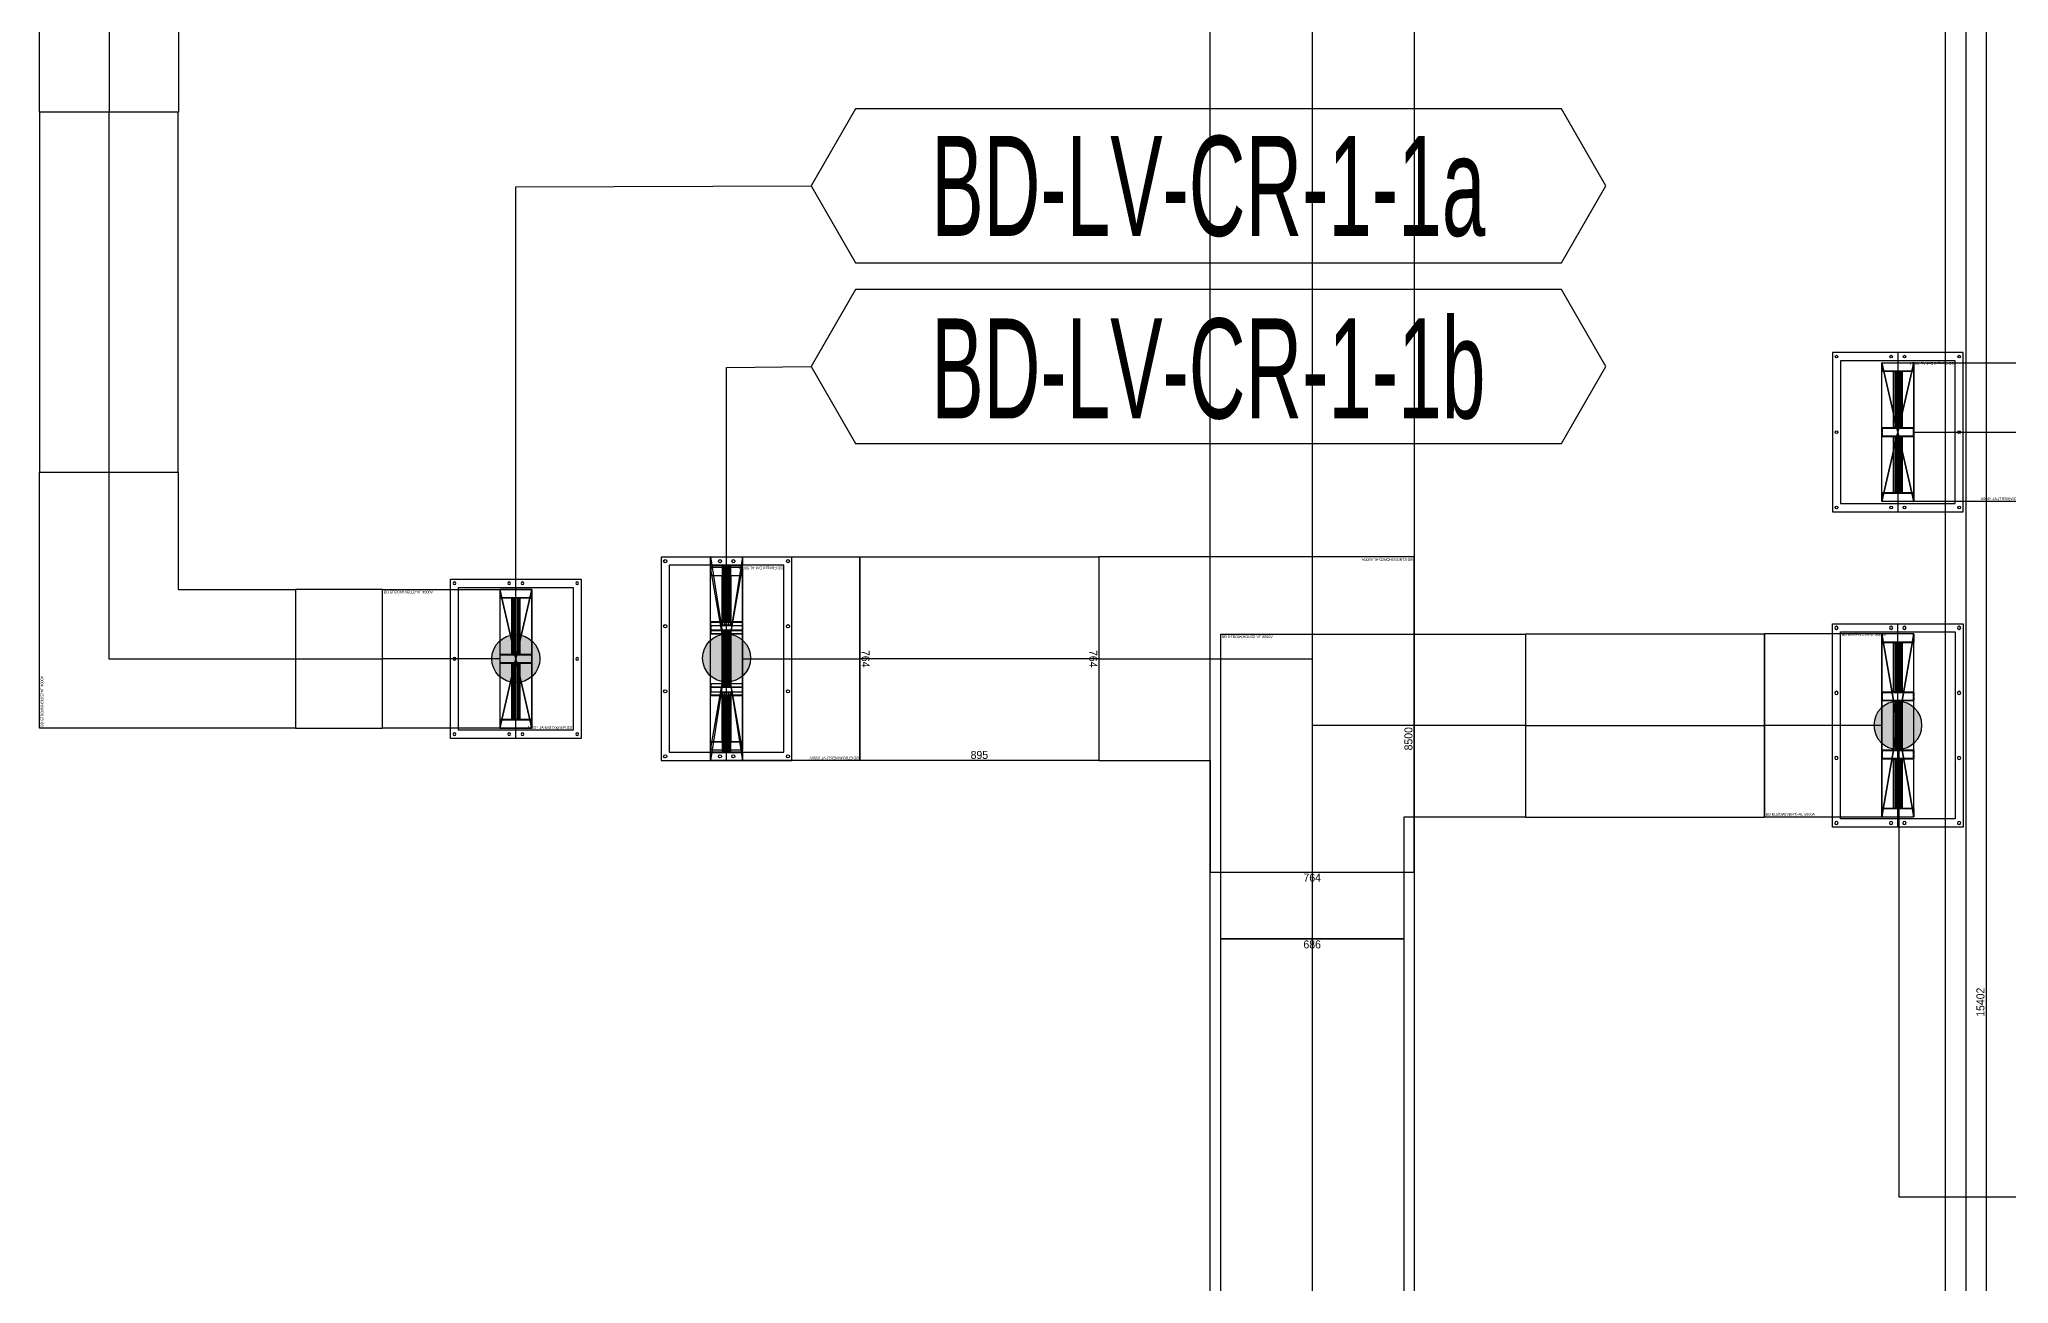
# Model space of a CAD drawing. Header units: millimetres. Extents: x 28486 to 374549, y -351975 to 868946.
# Drawn here: x 290029 to 297411, y -297293 to -292627 of the extents above; entities that cross this region are included whole.
import ezdxf
from ezdxf.enums import TextEntityAlignment as Align

# ---------------------------------------------------------------- set-up
doc = ezdxf.new("R2010")
doc.units = ezdxf.units.MM
doc.header["$LTSCALE"] = 150
doc.layers.get('Defpoints').update_dxf_attribs({"color": 150})
for name, color, linetype in [('-----27 Bus Duct_HV_IT BACK UP A', 7, 'Continuous'), ('-----27 Bus Duct_HV_IT BACK UP B', 3, 'Continuous'), ('-----27 Bus Duct_LV_380-220V', 200, 'Continuous'), ('-----27 Bus Duct_LV_380-220V_IT BACK UP', 2, 'Continuous'), ('-----27 Bus Duct_LV_380-220V_LOAD BANK', 7, 'Continuous'), ('-----27 Bus Duct_LV_380-220V_UT', 41, 'Continuous'), ('-----29 주기', 1, 'Continuous'), ('-----30 Text', 2, 'Continuous'), ('-----99 Cable Schedule', 2, 'Continuous')]:
    doc.layers.add(name, color=color, linetype=linetype)
doc.styles.add('ELEC', font='')
doc.styles.get("Standard").update_dxf_attribs({"font": ''})
doc.styles.get('ELEC').set_extended_font_data('Dotum')
doc.styles.get('Standard').set_extended_font_data('Dotum')
doc.dimstyles.new('전기통신참고용-치수', dxfattribs={"dimscale": 15, "dimtxt": 2, "dimasz": 0, "dimexe": 0, "dimexo": 0, "dimgap": 0.4, "dimtad": 4, "dimdec": 0, "dimzin": 0, "dimdsep": 46, "dimtxsty": 'Standard', "dimblk": 'NONE', "dimcen": 0, "dimse1": 1, "dimse2": 1, "dimsd1": 1, "dimsd2": 1, "dimclrd": 8, "dimclre": 8, "dimclrt": 8, "dimadec": 0, "dimazin": 0, "dimtfac": 1, "dimtdec": 0, "dimtix": 1, "dimtmove": 2, "dimatfit": 0, "dimldrblk": 'NONE', "dimfxl": 2, "dimtolj": 1, "dimtzin": 0, "dimarcsym": 0})

# ---------------------------------------------------------------- blocks, each defined once
blk = doc.blocks.new('*U79')
at = {"color": 0}
blk.add_line((0, 381.5), (0, -381.5), dxfattribs=at)
at = {"color": 1}
for p, q in [((60, 343), (-60, -343)), ((-60, 343), (60, -343))]:
    blk.add_line(p, q, dxfattribs=at)
at = {"color": 0}
for points in [[(-245, -381.5), (245, -381.5), (245, 381.5), (-245, 381.5)], [(-215, -350.5), (215, -350.5), (215, 350.5), (-215, 350.5)]]:
    blk.add_lwpolyline(points, close=True, dxfattribs=at)
at = {"color": 1}
blk.add_lwpolyline([(60, -343), (-60, -343), (-60, 343), (60, 343)], close=True, dxfattribs=at)
for points in [[(-60, 123, -0.4142136), (-58, 125), (-17.2, 125, 0.4142136), (-16.2, 126), (-16.2, 310, 0.4142136), (-17.2, 311), (-58, 311, -0.4142136), (-60, 313), (-60, 343, -0.4142136), (-59, 342), (-59, 313, 0.4142136), (-58, 312), (58, 312, 0.4142136), (59, 313), (59, 342, -0.4142136), (60, 343), (60, 313, -0.4142136), (58, 311), (17.2, 311, 0.4142136), (16.2, 310), (16.2, 126, 0.4142136), (17.2, 125), (58, 125, -0.4142136), (60, 123), (60, 111, -0.4142136), (59, 112), (59, 123, 0.4142136), (58, 124), (-58, 124, 0.4142136), (-59, 123), (-59, 112, -0.4142136), (-60, 111), (-60, 111), (-60, 111), (-60, 111)], [(-15.2, 126), (-15.2, 310, -0.4142136), (-14.2, 311), (14.2, 311, -0.4142136), (15.2, 310), (15.2, 126, -0.4142136), (14.2, 125), (-14.2, 125, -0.4142136)], [(-14.2, 127), (-14.2, 309, -0.4142136), (-13.2, 310), (-8.85, 310, -0.4142136), (-7.85, 309), (-7.85, 127, -0.4142136), (-8.85, 126), (-13.2, 126, -0.4142136)], [(-6.85, 127), (-6.85, 309, -0.4142136), (-5.85, 310), (-1.5, 310, -0.4142136), (-0.5, 309), (-0.5, 127, -0.4142136), (-1.5, 126), (-5.85, 126, -0.4142136)], [(0.5, 127), (0.5, 309, -0.4142136), (1.5, 310), (5.85, 310, -0.4142136), (6.85, 309), (6.85, 127, -0.4142136), (5.85, 126), (1.5, 126, -0.4142136)], [(7.85, 127), (7.85, 309, -0.4142136), (8.85, 310), (13.2, 310, -0.4142136), (14.2, 309), (14.2, 127, -0.4142136), (13.2, 126), (8.85, 126, -0.4142136)], [(-60, -95, -0.4142136), (-58, -93), (-17.2, -93, 0.4142136), (-16.2, -92), (-16.2, 92, 0.4142136), (-17.2, 93), (-58, 93, -0.4142136), (-60, 95), (-60, 109, -0.4142136), (-59, 108), (-59, 95, 0.4142136), (-58, 94), (58, 94, 0.4142136), (59, 95), (59, 108, -0.4142136), (60, 109), (60, 95, -0.4142136), (58, 93), (17.2, 93, 0.4142136), (16.2, 92), (16.2, -92, 0.4142136), (17.2, -93), (58, -93, -0.4142136), (60, -95), (60, -108, -0.4142136), (59, -107), (59, -95, 0.4142136), (58, -94), (-58, -94, 0.4142136), (-59, -95), (-59, -107, -0.4142136), (-60, -108), (-60, -108), (-60, -108), (-60, -108)], [(-15.2, -92), (-15.2, 92, -0.4142136), (-14.2, 93), (14.2, 93, -0.4142136), (15.2, 92), (15.2, -92, -0.4142136), (14.2, -93), (-14.2, -93, -0.4142136)], [(-14.2, -91), (-14.2, 91, -0.4142136), (-13.2, 92), (-8.85, 92, -0.4142136), (-7.85, 91), (-7.85, -91, -0.4142136), (-8.85, -92), (-13.2, -92, -0.4142136)], [(-6.85, -91), (-6.85, 91, -0.4142136), (-5.85, 92), (-1.5, 92, -0.4142136), (-0.5, 91), (-0.5, -91, -0.4142136), (-1.5, -92), (-5.85, -92, -0.4142136)], [(0.5, -91), (0.5, 91, -0.4142136), (1.5, 92), (5.85, 92, -0.4142136), (6.85, 91), (6.85, -91, -0.4142136), (5.85, -92), (1.5, -92, -0.4142136)], [(7.85, -91), (7.85, 91, -0.4142136), (8.85, 92), (13.2, 92, -0.4142136), (14.2, 91), (14.2, -91, -0.4142136), (13.2, -92), (8.85, -92, -0.4142136)], [(-60, -313, -0.4142136), (-58, -311), (-17.2, -311, 0.4142136), (-16.2, -310), (-16.2, -126, 0.4142136), (-17.2, -125), (-58, -125, -0.4142136), (-60, -123), (-60, -110, -0.4142136), (-59, -111), (-59, -123, 0.4142136), (-58, -124), (58, -124, 0.4142136), (59, -123), (59, -111, -0.4142136), (60, -110), (60, -123, -0.4142136), (58, -125), (17.2, -125, 0.4142136), (16.2, -126), (16.2, -310, 0.4142136), (17.2, -311), (58, -311, -0.4142136), (60, -313), (60, -343, -0.4142136), (59, -342), (59, -313, 0.4142136), (58, -312), (-58, -312, 0.4142136), (-59, -313), (-59, -342, -0.4142136), (-60, -343), (-60, -343), (-60, -343), (-60, -343)], [(-15.2, -310), (-15.2, -126, -0.4142136), (-14.2, -125), (14.2, -125, -0.4142136), (15.2, -126), (15.2, -310, -0.4142136), (14.2, -311), (-14.2, -311, -0.4142136)], [(-14.2, -309), (-14.2, -127, -0.4142136), (-13.2, -126), (-8.85, -126, -0.4142136), (-7.85, -127), (-7.85, -309, -0.4142136), (-8.85, -310), (-13.2, -310, -0.4142136)], [(-6.85, -309), (-6.85, -127, -0.4142136), (-5.85, -126), (-1.5, -126, -0.4142136), (-0.5, -127), (-0.5, -309, -0.4142136), (-1.5, -310), (-5.85, -310, -0.4142136)], [(0.5, -309), (0.5, -127, -0.4142136), (1.5, -126), (5.85, -126, -0.4142136), (6.85, -127), (6.85, -309, -0.4142136), (5.85, -310), (1.5, -310, -0.4142136)], [(7.85, -309), (7.85, -127, -0.4142136), (8.85, -126), (13.2, -126, -0.4142136), (14.2, -127), (14.2, -309, -0.4142136), (13.2, -310), (8.85, -310, -0.4142136)]]:
    blk.add_lwpolyline(points, format="xyb", close=True, dxfattribs=at)
at = {"color": 0}
for centre in [(-230, 366), (-25, 366), (25, 366), (230, 366), (-230, 122), (230, 122), (-230, -122), (230, -122), (-230, -366), (-25, -366), (25, -366), (230, -366)]:
    blk.add_circle(centre, 6, dxfattribs=at)
at = {"color": 0, "style": 'ELEC'}
blk.add_text('BD Flanged End-AL 5000A', height=10, dxfattribs=at).set_placement((-210, -340.5), align=Align.MIDDLE_LEFT)
blk = doc.blocks.new('*D664')
at = {"layer": 'Defpoints', "color": 0, "transparency": 16777216}
for p in [(0, 8990), (686, 8990), (686, 8990)]:
    blk.add_point(p, dxfattribs=at)
at = {"color": 0, "transparency": 16777216, "insert": (343, 8969), "char_height": 30, "attachment_point": 5}
blk.add_mtext('\\A1;{\\C0;686}', dxfattribs=at)
blk = doc.blocks.new('_None')
blk = doc.blocks.new('*D665')
at = {"layer": 'Defpoints', "color": 0, "transparency": 16777216}
for p in [(686, 8990), (686, 8990), (686, -577.5)]:
    blk.add_point(p, dxfattribs=at)
at = {"color": 0, "transparency": 16777216, "insert": (665, 4206.2), "char_height": 30, "attachment_point": 5, "rotation": 90}
blk.add_mtext('\\A1;{\\C0;9567}', dxfattribs=at)
blk = doc.blocks.new('*U74')
at = {"color": 0}
blk.add_lwpolyline([(-343, -343), (800, -343), (800, 343), (343, 343), (343, 800), (-343, 800)], close=True, dxfattribs=at)
at = {"color": 1}
blk.add_lwpolyline([(800, 0), (0, 0), (0, 800)], dxfattribs=at)
at = {"color": 0, "style": 'ELEC'}
blk.add_text('BD ELBOW(HORIZ)-AL 5000A', height=10, dxfattribs=at).set_placement((-338, -333), align=Align.MIDDLE_LEFT)
blk = doc.blocks.new('*U7')
at = {"color": 1}
for p, q in [((340, 382), (220, -382)), ((220, 382), (340, -382))]:
    blk.add_line(p, q, dxfattribs=at)
at = {"color": 0}
blk.add_lwpolyline([(-220, -382), (220, -382), (220, 382), (-220, 382)], close=True, dxfattribs=at)
blk.add_lwpolyline([(220, -382), (340, -382), (340, 382), (220, 382)], dxfattribs=at)
at = {"color": 1}
for points in [[(220, 136, -0.4142136), (222, 138), (262.8, 138, 0.4142136), (263.8, 139), (263.8, 349, 0.4142136), (262.8, 350), (222, 350, -0.4142136), (220, 352), (220, 382, -0.4142136), (221, 381), (221, 352, 0.4142136), (222, 351), (338, 351, 0.4142136), (339, 352), (339, 381, -0.4142136), (340, 382), (340, 352, -0.4142136), (338, 350), (297.2, 350, 0.4142136), (296.2, 349), (296.2, 139, 0.4142136), (297.2, 138), (338, 138, -0.4142136), (340, 136), (340, 124, -0.4142136), (339, 125), (339, 136, 0.4142136), (338, 137), (222, 137, 0.4142136), (221, 136), (221, 125, -0.4142136), (220, 124), (220, 124), (220, 124), (220, 124)], [(264.8, 139), (264.8, 349, -0.4142136), (265.8, 350), (294.2, 350, -0.4142136), (295.2, 349), (295.2, 139, -0.4142136), (294.2, 138), (265.8, 138, -0.4142136)], [(265.8, 140), (265.8, 348, -0.4142136), (266.8, 349), (271.15, 349, -0.4142136), (272.15, 348), (272.15, 140, -0.4142136), (271.15, 139), (266.8, 139, -0.4142136)], [(273.15, 140), (273.15, 348, -0.4142136), (274.15, 349), (278.5, 349, -0.4142136), (279.5, 348), (279.5, 140, -0.4142136), (278.5, 139), (274.15, 139, -0.4142136)], [(280.5, 140), (280.5, 348, -0.4142136), (281.5, 349), (285.85, 349, -0.4142136), (286.85, 348), (286.85, 140, -0.4142136), (285.85, 139), (281.5, 139, -0.4142136)], [(287.85, 140), (287.85, 348, -0.4142136), (288.85, 349), (293.2, 349, -0.4142136), (294.2, 348), (294.2, 140, -0.4142136), (293.2, 139), (288.85, 139, -0.4142136)], [(220, -108, -0.4142136), (222, -106), (262.8, -106, 0.4142136), (263.8, -105), (263.8, 105, 0.4142136), (262.8, 106), (222, 106, -0.4142136), (220, 108), (220, 122, -0.4142136), (221, 121), (221, 108, 0.4142136), (222, 107), (338, 107, 0.4142136), (339, 108), (339, 121, -0.4142136), (340, 122), (340, 108, -0.4142136), (338, 106), (297.2, 106, 0.4142136), (296.2, 105), (296.2, -105, 0.4142136), (297.2, -106), (338, -106, -0.4142136), (340, -108), (340, -121, -0.4142136), (339, -120), (339, -108, 0.4142136), (338, -107), (222, -107, 0.4142136), (221, -108), (221, -120, -0.4142136), (220, -121), (220, -121), (220, -121), (220, -121)], [(264.8, -105), (264.8, 105, -0.4142136), (265.8, 106), (294.2, 106, -0.4142136), (295.2, 105), (295.2, -105, -0.4142136), (294.2, -106), (265.8, -106, -0.4142136)], [(265.8, -104), (265.8, 104, -0.4142136), (266.8, 105), (271.15, 105, -0.4142136), (272.15, 104), (272.15, -104, -0.4142136), (271.15, -105), (266.8, -105, -0.4142136)], [(273.15, -104), (273.15, 104, -0.4142136), (274.15, 105), (278.5, 105, -0.4142136), (279.5, 104), (279.5, -104, -0.4142136), (278.5, -105), (274.15, -105, -0.4142136)], [(280.5, -104), (280.5, 104, -0.4142136), (281.5, 105), (285.85, 105, -0.4142136), (286.85, 104), (286.85, -104, -0.4142136), (285.85, -105), (281.5, -105, -0.4142136)], [(287.85, -104), (287.85, 104, -0.4142136), (288.85, 105), (293.2, 105, -0.4142136), (294.2, 104), (294.2, -104, -0.4142136), (293.2, -105), (288.85, -105, -0.4142136)], [(220, -352, -0.4142136), (222, -350), (262.8, -350, 0.4142136), (263.8, -349), (263.8, -139, 0.4142136), (262.8, -138), (222, -138, -0.4142136), (220, -136), (220, -123, -0.4142136), (221, -124), (221, -136, 0.4142136), (222, -137), (338, -137, 0.4142136), (339, -136), (339, -124, -0.4142136), (340, -123), (340, -136, -0.4142136), (338, -138), (297.2, -138, 0.4142136), (296.2, -139), (296.2, -349, 0.4142136), (297.2, -350), (338, -350, -0.4142136), (340, -352), (340, -382, -0.4142136), (339, -381), (339, -352, 0.4142136), (338, -351), (222, -351, 0.4142136), (221, -352), (221, -381, -0.4142136), (220, -382), (220, -382), (220, -382), (220, -382)], [(264.8, -349), (264.8, -139, -0.4142136), (265.8, -138), (294.2, -138, -0.4142136), (295.2, -139), (295.2, -349, -0.4142136), (294.2, -350), (265.8, -350, -0.4142136)], [(265.8, -348), (265.8, -140, -0.4142136), (266.8, -139), (271.15, -139, -0.4142136), (272.15, -140), (272.15, -348, -0.4142136), (271.15, -349), (266.8, -349, -0.4142136)], [(273.15, -348), (273.15, -140, -0.4142136), (274.15, -139), (278.5, -139, -0.4142136), (279.5, -140), (279.5, -348, -0.4142136), (278.5, -349), (274.15, -349, -0.4142136)], [(280.5, -348), (280.5, -140, -0.4142136), (281.5, -139), (285.85, -139, -0.4142136), (286.85, -140), (286.85, -348, -0.4142136), (285.85, -349), (281.5, -349, -0.4142136)], [(287.85, -348), (287.85, -140, -0.4142136), (288.85, -139), (293.2, -139, -0.4142136), (294.2, -140), (294.2, -348, -0.4142136), (293.2, -349), (288.85, -349, -0.4142136)]]:
    blk.add_lwpolyline(points, format="xyb", close=True, dxfattribs=at)
blk.add_lwpolyline([(220, 0), (-220, 0)], dxfattribs=at)
at = {"color": 0, "style": 'ELEC'}
blk.add_text('BD ELBOW(VERT)-AL 6300A', height=10, dxfattribs=at).set_placement((-215, -372), align=Align.MIDDLE_LEFT)
blk = doc.blocks.new('*U15')
at = {"color": 0}
blk.add_lwpolyline([(-382, -382), (800, -382), (800, 382), (382, 382), (382, 800), (-382, 800)], close=True, dxfattribs=at)
at = {"color": 1}
blk.add_lwpolyline([(800, 0), (0, 0), (0, 800)], dxfattribs=at)
at = {"color": 0, "style": 'ELEC'}
blk.add_text('BD ELBOW(HORIZ)-AL 6300A', height=10, dxfattribs=at).set_placement((-377, -372), align=Align.MIDDLE_LEFT)
blk = doc.blocks.new('*D740')
at = {"layer": 'Defpoints', "color": 0, "transparency": 16777216}
for p in [(0, 5474.2), (764, 5474.2), (764, 5474.2)]:
    blk.add_point(p, dxfattribs=at)
at = {"color": 0, "transparency": 16777216, "insert": (382, 5453.2), "char_height": 30, "attachment_point": 5}
blk.add_mtext('\\A1;{\\C0;764}', dxfattribs=at)
blk = doc.blocks.new('*D741')
at = {"layer": 'Defpoints', "color": 0, "transparency": 16777216}
for p in [(764, 5474.2), (764, 5474.2), (764, 4579.2)]:
    blk.add_point(p, dxfattribs=at)
at = {"color": 0, "transparency": 16777216, "insert": (743, 5026.7), "char_height": 30, "attachment_point": 5, "rotation": 90}
blk.add_mtext('\\A1;{\\C0;895}', dxfattribs=at)
blk = doc.blocks.new('*D742')
at = {"layer": 'Defpoints', "color": 0, "transparency": 16777216}
for p in [(0, 4579.2), (764, 4579.2), (764, 4579.2)]:
    blk.add_point(p, dxfattribs=at)
at = {"color": 0, "transparency": 16777216, "insert": (382, 4600.2), "char_height": 30, "attachment_point": 5}
blk.add_mtext('\\A1;{\\C0;764}', dxfattribs=at)
blk = doc.blocks.new('*D609')
at = {"layer": 'Defpoints', "color": 0, "transparency": 16777216}
for p in [(152, 3328.1), (152, 3328.1), (152, -12073.9)]:
    blk.add_point(p, dxfattribs=at)
at = {"color": 0, "transparency": 16777216, "insert": (131, -4372.9), "char_height": 30, "attachment_point": 5, "rotation": 90}
blk.add_mtext('\\A1;{\\C0;15402}', dxfattribs=at)
blk = doc.blocks.new('A$C9a0ab699')
h = blk.add_hatch(color=0)
edge = h.paths.add_edge_path()
edge.add_arc((0, 0), 64, 720, 1080, ccw=False)
at = {"color": 0}
blk.add_circle((0, 0), 64, dxfattribs=at)
blk = doc.blocks.new('*D196')
at = {"layer": 'Defpoints', "color": 0, "transparency": 16777216}
for p in [(152, 17574.2), (152, 17574.2), (152, 2172.2)]:
    blk.add_point(p, dxfattribs=at)
at = {"color": 0, "transparency": 16777216, "insert": (131, 9873.2), "char_height": 30, "attachment_point": 5, "rotation": 90}
blk.add_mtext('\\A1;{\\C0;15402}', dxfattribs=at)
blk = doc.blocks.new('*D215')
at = {"layer": 'Defpoints', "color": 0, "transparency": 16777216}
for p in [(0, 9295), (686, 9295), (686, 9295)]:
    blk.add_point(p, dxfattribs=at)
at = {"color": 0, "transparency": 16777216, "insert": (343, 9274), "char_height": 30, "attachment_point": 5}
blk.add_mtext('\\A1;{\\C0;686}', dxfattribs=at)
blk = doc.blocks.new('*D216')
at = {"layer": 'Defpoints', "color": 0, "transparency": 16777216}
for p in [(686, 9295), (686, 9295), (686, 8400)]:
    blk.add_point(p, dxfattribs=at)
at = {"color": 0, "transparency": 16777216, "insert": (665, 8847.5), "char_height": 30, "attachment_point": 5, "rotation": 90}
blk.add_mtext('\\A1;{\\C0;895}', dxfattribs=at)
blk = doc.blocks.new('*D217')
at = {"layer": 'Defpoints', "color": 0, "transparency": 16777216}
for p in [(0, 8400), (686, 8400), (686, 8400)]:
    blk.add_point(p, dxfattribs=at)
at = {"color": 0, "transparency": 16777216, "insert": (343, 8421), "char_height": 30, "attachment_point": 5}
blk.add_mtext('\\A1;{\\C0;686}', dxfattribs=at)
blk = doc.blocks.new('*U69')
at = {"color": 1}
for p, q in [((340, 343), (220, -343)), ((220, 343), (340, -343))]:
    blk.add_line(p, q, dxfattribs=at)
at = {"color": 0}
blk.add_lwpolyline([(-220, -343), (220, -343), (220, 343), (-220, 343)], close=True, dxfattribs=at)
blk.add_lwpolyline([(220, -343), (340, -343), (340, 343), (220, 343)], dxfattribs=at)
at = {"color": 1}
for points in [[(220, 123, -0.4142136), (222, 125), (262.8, 125, 0.4142136), (263.8, 126), (263.8, 310, 0.4142136), (262.8, 311), (222, 311, -0.4142136), (220, 313), (220, 343, -0.4142136), (221, 342), (221, 313, 0.4142136), (222, 312), (338, 312, 0.4142136), (339, 313), (339, 342, -0.4142136), (340, 343), (340, 313, -0.4142136), (338, 311), (297.2, 311, 0.4142136), (296.2, 310), (296.2, 126, 0.4142136), (297.2, 125), (338, 125, -0.4142136), (340, 123), (340, 111, -0.4142136), (339, 112), (339, 123, 0.4142136), (338, 124), (222, 124, 0.4142136), (221, 123), (221, 112, -0.4142136), (220, 111), (220, 111), (220, 111), (220, 111)], [(264.8, 126), (264.8, 310, -0.4142136), (265.8, 311), (294.2, 311, -0.4142136), (295.2, 310), (295.2, 126, -0.4142136), (294.2, 125), (265.8, 125, -0.4142136)], [(265.8, 127), (265.8, 309, -0.4142136), (266.8, 310), (271.15, 310, -0.4142136), (272.15, 309), (272.15, 127, -0.4142136), (271.15, 126), (266.8, 126, -0.4142136)], [(273.15, 127), (273.15, 309, -0.4142136), (274.15, 310), (278.5, 310, -0.4142136), (279.5, 309), (279.5, 127, -0.4142136), (278.5, 126), (274.15, 126, -0.4142136)], [(280.5, 127), (280.5, 309, -0.4142136), (281.5, 310), (285.85, 310, -0.4142136), (286.85, 309), (286.85, 127, -0.4142136), (285.85, 126), (281.5, 126, -0.4142136)], [(287.85, 127), (287.85, 309, -0.4142136), (288.85, 310), (293.2, 310, -0.4142136), (294.2, 309), (294.2, 127, -0.4142136), (293.2, 126), (288.85, 126, -0.4142136)], [(220, -95, -0.4142136), (222, -93), (262.8, -93, 0.4142136), (263.8, -92), (263.8, 92, 0.4142136), (262.8, 93), (222, 93, -0.4142136), (220, 95), (220, 109, -0.4142136), (221, 108), (221, 95, 0.4142136), (222, 94), (338, 94, 0.4142136), (339, 95), (339, 108, -0.4142136), (340, 109), (340, 95, -0.4142136), (338, 93), (297.2, 93, 0.4142136), (296.2, 92), (296.2, -92, 0.4142136), (297.2, -93), (338, -93, -0.4142136), (340, -95), (340, -108, -0.4142136), (339, -107), (339, -95, 0.4142136), (338, -94), (222, -94, 0.4142136), (221, -95), (221, -107, -0.4142136), (220, -108), (220, -108), (220, -108), (220, -108)], [(264.8, -92), (264.8, 92, -0.4142136), (265.8, 93), (294.2, 93, -0.4142136), (295.2, 92), (295.2, -92, -0.4142136), (294.2, -93), (265.8, -93, -0.4142136)], [(265.8, -91), (265.8, 91, -0.4142136), (266.8, 92), (271.15, 92, -0.4142136), (272.15, 91), (272.15, -91, -0.4142136), (271.15, -92), (266.8, -92, -0.4142136)], [(273.15, -91), (273.15, 91, -0.4142136), (274.15, 92), (278.5, 92, -0.4142136), (279.5, 91), (279.5, -91, -0.4142136), (278.5, -92), (274.15, -92, -0.4142136)], [(280.5, -91), (280.5, 91, -0.4142136), (281.5, 92), (285.85, 92, -0.4142136), (286.85, 91), (286.85, -91, -0.4142136), (285.85, -92), (281.5, -92, -0.4142136)], [(287.85, -91), (287.85, 91, -0.4142136), (288.85, 92), (293.2, 92, -0.4142136), (294.2, 91), (294.2, -91, -0.4142136), (293.2, -92), (288.85, -92, -0.4142136)], [(220, -313, -0.4142136), (222, -311), (262.8, -311, 0.4142136), (263.8, -310), (263.8, -126, 0.4142136), (262.8, -125), (222, -125, -0.4142136), (220, -123), (220, -110, -0.4142136), (221, -111), (221, -123, 0.4142136), (222, -124), (338, -124, 0.4142136), (339, -123), (339, -111, -0.4142136), (340, -110), (340, -123, -0.4142136), (338, -125), (297.2, -125, 0.4142136), (296.2, -126), (296.2, -310, 0.4142136), (297.2, -311), (338, -311, -0.4142136), (340, -313), (340, -343, -0.4142136), (339, -342), (339, -313, 0.4142136), (338, -312), (222, -312, 0.4142136), (221, -313), (221, -342, -0.4142136), (220, -343), (220, -343), (220, -343), (220, -343)], [(264.8, -310), (264.8, -126, -0.4142136), (265.8, -125), (294.2, -125, -0.4142136), (295.2, -126), (295.2, -310, -0.4142136), (294.2, -311), (265.8, -311, -0.4142136)], [(265.8, -309), (265.8, -127, -0.4142136), (266.8, -126), (271.15, -126, -0.4142136), (272.15, -127), (272.15, -309, -0.4142136), (271.15, -310), (266.8, -310, -0.4142136)], [(273.15, -309), (273.15, -127, -0.4142136), (274.15, -126), (278.5, -126, -0.4142136), (279.5, -127), (279.5, -309, -0.4142136), (278.5, -310), (274.15, -310, -0.4142136)], [(280.5, -309), (280.5, -127, -0.4142136), (281.5, -126), (285.85, -126, -0.4142136), (286.85, -127), (286.85, -309, -0.4142136), (285.85, -310), (281.5, -310, -0.4142136)], [(287.85, -309), (287.85, -127, -0.4142136), (288.85, -126), (293.2, -126, -0.4142136), (294.2, -127), (294.2, -309, -0.4142136), (293.2, -310), (288.85, -310, -0.4142136)]]:
    blk.add_lwpolyline(points, format="xyb", close=True, dxfattribs=at)
blk.add_lwpolyline([(220, 0), (-220, 0)], dxfattribs=at)
at = {"color": 0, "style": 'ELEC'}
blk.add_text('BD ELBOW(VERT)-AL 5000A', height=10, dxfattribs=at).set_placement((-215, -333), align=Align.MIDDLE_LEFT)
blk = doc.blocks.new('*D825')
at = {"layer": 'Defpoints', "color": 0, "transparency": 16777216}
for p in [(764, 17644.8), (764, 17644.8), (764, 9144.8)]:
    blk.add_point(p, dxfattribs=at)
at = {"color": 0, "transparency": 16777216, "insert": (743, 13394.8), "char_height": 30, "attachment_point": 5, "rotation": 90}
blk.add_mtext('\\A1;{\\C0;8500}', dxfattribs=at)
blk = doc.blocks.new('*D748')
at = {"layer": 'Defpoints', "color": 0, "transparency": 16777216}
for p in [(0, 5474.2), (764, 5474.2), (764, 5474.2)]:
    blk.add_point(p, dxfattribs=at)
at = {"color": 0, "transparency": 16777216, "insert": (382, 5453.2), "char_height": 30, "attachment_point": 5}
blk.add_mtext('\\A1;{\\C0;764}', dxfattribs=at)
blk = doc.blocks.new('*D749')
at = {"layer": 'Defpoints', "color": 0, "transparency": 16777216}
for p in [(764, 5474.2), (764, 5474.2), (764, -4343.8)]:
    blk.add_point(p, dxfattribs=at)
at = {"color": 0, "transparency": 16777216, "insert": (743, 565.2), "char_height": 30, "attachment_point": 5, "rotation": 90}
blk.add_mtext('\\A1;{\\C0;9818}', dxfattribs=at)
blk = doc.blocks.new('*U23')
at = {"color": 0}
blk.add_line((0, -298.5), (0, 298.5), dxfattribs=at)
at = {"color": 1}
for p, q in [((60, 260), (-60, -260)), ((-60, 260), (60, -260))]:
    blk.add_line(p, q, dxfattribs=at)
at = {"color": 0}
for points in [[(-245, -298.5), (245, -298.5), (245, 298.5), (-245, 298.5)], [(-215, -267.5), (215, -267.5), (215, 267.5), (-215, 267.5)]]:
    blk.add_lwpolyline(points, close=True, dxfattribs=at)
at = {"color": 1}
blk.add_lwpolyline([(60, -260), (-60, -260), (-60, 260), (60, 260)], close=True, dxfattribs=at)
for points in [[(-60, 14, -0.4142136), (-58, 16), (-17.2, 16, 0.4142136), (-16.2, 17), (-16.2, 227, 0.4142136), (-17.2, 228), (-58, 228, -0.4142136), (-60, 230), (-60, 260, -0.4142136), (-59, 259), (-59, 230, 0.4142136), (-58, 229), (58, 229, 0.4142136), (59, 230), (59, 259, -0.4142136), (60, 260), (60, 230, -0.4142136), (58, 228), (17.2, 228, 0.4142136), (16.2, 227), (16.2, 17, 0.4142136), (17.2, 16), (58, 16, -0.4142136), (60, 14), (60, 2, -0.4142136), (59, 3), (59, 14, 0.4142136), (58, 15), (-58, 15, 0.4142136), (-59, 14), (-59, 3, -0.4142136), (-60, 2), (-60, 2), (-60, 2), (-60, 2)], [(-15.2, 17), (-15.2, 227, -0.4142136), (-14.2, 228), (14.2, 228, -0.4142136), (15.2, 227), (15.2, 17, -0.4142136), (14.2, 16), (-14.2, 16, -0.4142136)], [(-14.2, 18), (-14.2, 226, -0.4142136), (-13.2, 227), (-8.85, 227, -0.4142136), (-7.85, 226), (-7.85, 18, -0.4142136), (-8.85, 17), (-13.2, 17, -0.4142136)], [(-6.85, 18), (-6.85, 226, -0.4142136), (-5.85, 227), (-1.5, 227, -0.4142136), (-0.5, 226), (-0.5, 18, -0.4142136), (-1.5, 17), (-5.85, 17, -0.4142136)], [(0.5, 18), (0.5, 226, -0.4142136), (1.5, 227), (5.85, 227, -0.4142136), (6.85, 226), (6.85, 18, -0.4142136), (5.85, 17), (1.5, 17, -0.4142136)], [(7.85, 18), (7.85, 226, -0.4142136), (8.85, 227), (13.2, 227, -0.4142136), (14.2, 226), (14.2, 18, -0.4142136), (13.2, 17), (8.85, 17, -0.4142136)], [(-60, -230, -0.4142136), (-58, -228), (-17.2, -228, 0.4142136), (-16.2, -227), (-16.2, -17, 0.4142136), (-17.2, -16), (-58, -16, -0.4142136), (-60, -14), (-60, 0, -0.4142136), (-59, -1), (-59, -14, 0.4142136), (-58, -15), (58, -15, 0.4142136), (59, -14), (59, -1, -0.4142136), (60, 0), (60, -14, -0.4142136), (58, -16), (17.2, -16, 0.4142136), (16.2, -17), (16.2, -227, 0.4142136), (17.2, -228), (58, -228, -0.4142136), (60, -230), (60, -260, -0.4142136), (59, -259), (59, -230, 0.4142136), (58, -229), (-58, -229, 0.4142136), (-59, -230), (-59, -259, -0.4142136), (-60, -260), (-60, -260), (-60, -260), (-60, -260)], [(-15.2, -227), (-15.2, -17, -0.4142136), (-14.2, -16), (14.2, -16, -0.4142136), (15.2, -17), (15.2, -227, -0.4142136), (14.2, -228), (-14.2, -228, -0.4142136)], [(-14.2, -226), (-14.2, -18, -0.4142136), (-13.2, -17), (-8.85, -17, -0.4142136), (-7.85, -18), (-7.85, -226, -0.4142136), (-8.85, -227), (-13.2, -227, -0.4142136)], [(-6.85, -226), (-6.85, -18, -0.4142136), (-5.85, -17), (-1.5, -17, -0.4142136), (-0.5, -18), (-0.5, -226, -0.4142136), (-1.5, -227), (-5.85, -227, -0.4142136)], [(0.5, -226), (0.5, -18, -0.4142136), (1.5, -17), (5.85, -17, -0.4142136), (6.85, -18), (6.85, -226, -0.4142136), (5.85, -227), (1.5, -227, -0.4142136)], [(7.85, -226), (7.85, -18, -0.4142136), (8.85, -17), (13.2, -17, -0.4142136), (14.2, -18), (14.2, -226, -0.4142136), (13.2, -227), (8.85, -227, -0.4142136)]]:
    blk.add_lwpolyline(points, format="xyb", close=True, dxfattribs=at)
at = {"color": 0}
for centre in [(-230, 283), (-25, 283), (25, 283), (230, 283), (-230, 0), (230, 0), (-230, -283), (-25, -283), (25, -283), (230, -283)]:
    blk.add_circle(centre, 5, dxfattribs=at)
at = {"color": 0, "style": 'ELEC'}
blk.add_text('BD Flanged End-AL 4000A', height=10, dxfattribs=at).set_placement((-210, -257.5), align=Align.MIDDLE_LEFT)
blk = doc.blocks.new('*U22')
at = {"color": 1}
for p, q in [((340, 260), (220, -260)), ((220, 260), (340, -260))]:
    blk.add_line(p, q, dxfattribs=at)
at = {"color": 0}
blk.add_lwpolyline([(-220, -260), (220, -260), (220, 260), (-220, 260)], close=True, dxfattribs=at)
blk.add_lwpolyline([(220, -260), (340, -260), (340, 260), (220, 260)], dxfattribs=at)
at = {"color": 1}
for points in [[(220, 14, -0.4142136), (222, 16), (262.8, 16, 0.4142136), (263.8, 17), (263.8, 227, 0.4142136), (262.8, 228), (222, 228, -0.4142136), (220, 230), (220, 260, -0.4142136), (221, 259), (221, 230, 0.4142136), (222, 229), (338, 229, 0.4142136), (339, 230), (339, 259, -0.4142136), (340, 260), (340, 230, -0.4142136), (338, 228), (297.2, 228, 0.4142136), (296.2, 227), (296.2, 17, 0.4142136), (297.2, 16), (338, 16, -0.4142136), (340, 14), (340, 2, -0.4142136), (339, 3), (339, 14, 0.4142136), (338, 15), (222, 15, 0.4142136), (221, 14), (221, 3, -0.4142136), (220, 2), (220, 2), (220, 2), (220, 2)], [(264.8, 17), (264.8, 227, -0.4142136), (265.8, 228), (294.2, 228, -0.4142136), (295.2, 227), (295.2, 17, -0.4142136), (294.2, 16), (265.8, 16, -0.4142136)], [(265.8, 18), (265.8, 226, -0.4142136), (266.8, 227), (271.15, 227, -0.4142136), (272.15, 226), (272.15, 18, -0.4142136), (271.15, 17), (266.8, 17, -0.4142136)], [(273.15, 18), (273.15, 226, -0.4142136), (274.15, 227), (278.5, 227, -0.4142136), (279.5, 226), (279.5, 18, -0.4142136), (278.5, 17), (274.15, 17, -0.4142136)], [(280.5, 18), (280.5, 226, -0.4142136), (281.5, 227), (285.85, 227, -0.4142136), (286.85, 226), (286.85, 18, -0.4142136), (285.85, 17), (281.5, 17, -0.4142136)], [(287.85, 18), (287.85, 226, -0.4142136), (288.85, 227), (293.2, 227, -0.4142136), (294.2, 226), (294.2, 18, -0.4142136), (293.2, 17), (288.85, 17, -0.4142136)], [(220, -230, -0.4142136), (222, -228), (262.8, -228, 0.4142136), (263.8, -227), (263.8, -17, 0.4142136), (262.8, -16), (222, -16, -0.4142136), (220, -14), (220, 0, -0.4142136), (221, -1), (221, -14, 0.4142136), (222, -15), (338, -15, 0.4142136), (339, -14), (339, -1, -0.4142136), (340, 0), (340, -14, -0.4142136), (338, -16), (297.2, -16, 0.4142136), (296.2, -17), (296.2, -227, 0.4142136), (297.2, -228), (338, -228, -0.4142136), (340, -230), (340, -260, -0.4142136), (339, -259), (339, -230, 0.4142136), (338, -229), (222, -229, 0.4142136), (221, -230), (221, -259, -0.4142136), (220, -260), (220, -260), (220, -260), (220, -260)], [(264.8, -227), (264.8, -17, -0.4142136), (265.8, -16), (294.2, -16, -0.4142136), (295.2, -17), (295.2, -227, -0.4142136), (294.2, -228), (265.8, -228, -0.4142136)], [(265.8, -226), (265.8, -18, -0.4142136), (266.8, -17), (271.15, -17, -0.4142136), (272.15, -18), (272.15, -226, -0.4142136), (271.15, -227), (266.8, -227, -0.4142136)], [(273.15, -226), (273.15, -18, -0.4142136), (274.15, -17), (278.5, -17, -0.4142136), (279.5, -18), (279.5, -226, -0.4142136), (278.5, -227), (274.15, -227, -0.4142136)], [(280.5, -226), (280.5, -18, -0.4142136), (281.5, -17), (285.85, -17, -0.4142136), (286.85, -18), (286.85, -226, -0.4142136), (285.85, -227), (281.5, -227, -0.4142136)], [(287.85, -226), (287.85, -18, -0.4142136), (288.85, -17), (293.2, -17, -0.4142136), (294.2, -18), (294.2, -226, -0.4142136), (293.2, -227), (288.85, -227, -0.4142136)]]:
    blk.add_lwpolyline(points, format="xyb", close=True, dxfattribs=at)
blk.add_lwpolyline([(220, 0), (-220, 0)], dxfattribs=at)
at = {"color": 0, "style": 'ELEC'}
blk.add_text('BD ELBOW(VERT)-AL 4000A', height=10, dxfattribs=at).set_placement((-215, -250), align=Align.MIDDLE_LEFT)
blk = doc.blocks.new('*U24')
at = {"color": 0}
blk.add_lwpolyline([(-260, -260), (700, -260), (700, 260), (260, 260), (260, 700), (-260, 700)], close=True, dxfattribs=at)
at = {"color": 1}
blk.add_lwpolyline([(700, 0), (0, 0), (0, 700)], dxfattribs=at)
at = {"color": 0, "style": 'ELEC'}
blk.add_text('BD ELBOW(HORIZ)-AL 4000A', height=10, dxfattribs=at).set_placement((-255, -250), align=Align.MIDDLE_LEFT)
blk = doc.blocks.new('*D860')
at = {"layer": 'Defpoints', "color": 0, "transparency": 16777216}
for p in [(0, 3226), (520, 3226), (520, 3226)]:
    blk.add_point(p, dxfattribs=at)
at = {"color": 0, "transparency": 16777216, "insert": (260, 3205), "char_height": 30, "attachment_point": 5}
blk.add_mtext('\\A1;{\\C0;520}', dxfattribs=at)
blk = doc.blocks.new('*D861')
at = {"layer": 'Defpoints', "color": 0, "transparency": 16777216}
for p in [(520, 3226), (520, 3226), (520, 2900)]:
    blk.add_point(p, dxfattribs=at)
at = {"color": 0, "transparency": 16777216, "insert": (499, 3063), "char_height": 30, "attachment_point": 5, "rotation": 90}
blk.add_mtext('\\A1;{\\C0;326}', dxfattribs=at)
blk = doc.blocks.new('*D862')
at = {"layer": 'Defpoints', "color": 0, "transparency": 16777216}
for p in [(0, 2900), (520, 2900), (520, 2900)]:
    blk.add_point(p, dxfattribs=at)
at = {"color": 0, "transparency": 16777216, "insert": (260, 2921), "char_height": 30, "attachment_point": 5}
blk.add_mtext('\\A1;{\\C0;520}', dxfattribs=at)
blk = doc.blocks.new('*D920')
at = {"layer": 'Defpoints', "color": 0, "transparency": 16777216}
for p in [(0, 4150), (520, 4150), (520, 4150)]:
    blk.add_point(p, dxfattribs=at)
at = {"color": 0, "transparency": 16777216, "insert": (260, 4129), "char_height": 30, "attachment_point": 5}
blk.add_mtext('\\A1;{\\C0;520}', dxfattribs=at)
blk = doc.blocks.new('*D921')
at = {"layer": 'Defpoints', "color": 0, "transparency": 16777216}
for p in [(520, 4150), (520, 4150), (520, 2800)]:
    blk.add_point(p, dxfattribs=at)
at = {"color": 0, "transparency": 16777216, "insert": (499, 3475), "char_height": 30, "attachment_point": 5, "rotation": 90}
blk.add_mtext('\\A1;{\\C0;1350}', dxfattribs=at)
blk = doc.blocks.new('*D922')
at = {"layer": 'Defpoints', "color": 0, "transparency": 16777216}
for p in [(0, 2800), (520, 2800), (520, 2800)]:
    blk.add_point(p, dxfattribs=at)
at = {"color": 0, "transparency": 16777216, "insert": (260, 2821), "char_height": 30, "attachment_point": 5}
blk.add_mtext('\\A1;{\\C0;520}', dxfattribs=at)
blk = doc.blocks.new('*U663')
at = {"color": 1}
blk.add_line((343, 8990), (343, -577.5), dxfattribs=at)
at = {"color": 0}
blk.add_lwpolyline([(686, -577.5), (0, -577.5), (0, 8990), (686, 8990)], close=True, dxfattribs=at)
dim = blk.add_linear_dim(base=(686, 8990), p1=(0, 8990), p2=(686, 8990), text='{\\C0;<>}', dimstyle='전기통신참고용-치수', override={"dimtxsty": 'Standard', "dimclrd": 0, "dimclre": 0, "dimclrt": 0}, dxfattribs=at)
dim.commit()
dim.dimension.update_dxf_attribs({"geometry": '*D664', "text_midpoint": (343, 8969)})
dim = blk.add_linear_dim(base=(686, 8989.9981), p1=(686, -577.5006), p2=(686, 8989.9981), angle=90, text='{\\C0;<>}', dimstyle='전기통신참고용-치수', override={"dimtad": 1, "dimtxsty": 'Standard', "dimclrd": 0, "dimclre": 0, "dimclrt": 0}, dxfattribs=at)
dim.commit()
dim.dimension.update_dxf_attribs({"geometry": '*D665', "text_midpoint": (664.9796, 4206.2487)})
blk = doc.blocks.new('*U739')
at = {"color": 1}
blk.add_line((382, 5474.2), (382, 4579.2), dxfattribs=at)
at = {"color": 0}
blk.add_lwpolyline([(764, 4579.2), (0, 4579.2), (0, 5474.2), (764, 5474.2)], close=True, dxfattribs=at)
for base, p1, p2, override, picture, middle in [((764, 5474.2), (0, 5474.2), (764, 5474.2), {"dimtxsty": 'Standard', "dimclrd": 0, "dimclre": 0, "dimclrt": 0}, '*D740', (382, 5453.2)), ((764, 4579.2), (0, 4579.2), (764, 4579.2), {"dimtad": 1, "dimtxsty": 'Standard', "dimclrd": 0, "dimclre": 0, "dimclrt": 0}, '*D742', (382, 4600.2))]:
    dim = blk.add_linear_dim(base=base, p1=p1, p2=p2, text='{\\C0;<>}', dimstyle='전기통신참고용-치수', override=override, dxfattribs=at)
    dim.commit()
    dim.dimension.update_dxf_attribs({"geometry": picture, "text_midpoint": middle})
dim = blk.add_linear_dim(base=(764, 5474.2), p1=(764, 4579.2), p2=(764, 5474.2), angle=90, text='{\\C0;<>}', dimstyle='전기통신참고용-치수', override={"dimtad": 1, "dimtxsty": 'Standard', "dimclrd": 0, "dimclre": 0, "dimclrt": 0}, dxfattribs=at)
dim.commit()
dim.dimension.update_dxf_attribs({"geometry": '*D741', "text_midpoint": (743, 5026.7)})
blk = doc.blocks.new('*U607')
at = {"color": 1}
blk.add_line((76, 3328.1), (76, -12073.9), dxfattribs=at)
at = {"color": 0}
blk.add_lwpolyline([(152, -12073.9), (0, -12073.9), (0, 3328.1), (152, 3328.1)], close=True, dxfattribs=at)
dim = blk.add_linear_dim(base=(152, 3328.1), p1=(152, -12073.9), p2=(152, 3328.1), angle=90, text='{\\C0;<>}', dimstyle='전기통신참고용-치수', override={"dimtad": 1, "dimtxsty": 'Standard', "dimclrd": 0, "dimclre": 0, "dimclrt": 0}, dxfattribs=at)
dim.commit()
dim.dimension.update_dxf_attribs({"geometry": '*D609', "text_midpoint": (131, -4372.9)})
blk = doc.blocks.new('*U194')
at = {"color": 1}
blk.add_line((76, 17574.2), (76, 2172.2), dxfattribs=at)
at = {"color": 0}
blk.add_lwpolyline([(152, 2172.2), (0, 2172.2), (0, 17574.2), (152, 17574.2)], close=True, dxfattribs=at)
dim = blk.add_linear_dim(base=(152, 17574.2), p1=(152, 2172.2), p2=(152, 17574.2), angle=90, text='{\\C0;<>}', dimstyle='전기통신참고용-치수', override={"dimtad": 1, "dimtxsty": 'Standard', "dimclrd": 0, "dimclre": 0, "dimclrt": 0}, dxfattribs=at)
dim.commit()
dim.dimension.update_dxf_attribs({"geometry": '*D196', "text_midpoint": (131, 9873.2)})
blk = doc.blocks.new('*U214')
at = {"color": 1}
blk.add_line((343, 9295), (343, 8400), dxfattribs=at)
at = {"color": 0}
blk.add_lwpolyline([(686, 8400), (0, 8400), (0, 9295), (686, 9295)], close=True, dxfattribs=at)
for base, p1, p2, override, picture, middle in [((686, 9295), (0, 9295), (686, 9295), {"dimtxsty": 'Standard', "dimclrd": 0, "dimclre": 0, "dimclrt": 0}, '*D215', (343, 9274)), ((686, 8400), (0, 8400), (686, 8400), {"dimtad": 1, "dimtxsty": 'Standard', "dimclrd": 0, "dimclre": 0, "dimclrt": 0}, '*D217', (343, 8421))]:
    dim = blk.add_linear_dim(base=base, p1=p1, p2=p2, text='{\\C0;<>}', dimstyle='전기통신참고용-치수', override=override, dxfattribs=at)
    dim.commit()
    dim.dimension.update_dxf_attribs({"geometry": picture, "text_midpoint": middle})
dim = blk.add_linear_dim(base=(686, 9295), p1=(686, 8400), p2=(686, 9295), angle=90, text='{\\C0;<>}', dimstyle='전기통신참고용-치수', override={"dimtad": 1, "dimtxsty": 'Standard', "dimclrd": 0, "dimclre": 0, "dimclrt": 0}, dxfattribs=at)
dim.commit()
dim.dimension.update_dxf_attribs({"geometry": '*D216', "text_midpoint": (665, 8847.5)})
blk = doc.blocks.new('*U823')
at = {"color": 1}
blk.add_line((382, 17644.8), (382, 9144.8), dxfattribs=at)
at = {"color": 0}
blk.add_lwpolyline([(764, 9144.8), (0, 9144.8), (0, 17644.8), (764, 17644.8)], close=True, dxfattribs=at)
dim = blk.add_linear_dim(base=(764, 17644.8), p1=(764, 9144.8), p2=(764, 17644.8), angle=90, text='{\\C0;<>}', dimstyle='전기통신참고용-치수', override={"dimtad": 1, "dimtxsty": 'Standard', "dimclrd": 0, "dimclre": 0, "dimclrt": 0}, dxfattribs=at)
dim.commit()
dim.dimension.update_dxf_attribs({"geometry": '*D825', "text_midpoint": (743, 13394.8)})
blk = doc.blocks.new('*U747')
at = {"color": 1}
blk.add_line((382, 5474.2), (382, -4343.8), dxfattribs=at)
at = {"color": 0}
blk.add_lwpolyline([(764, -4343.8), (0, -4343.8), (0, 5474.2), (764, 5474.2)], close=True, dxfattribs=at)
dim = blk.add_linear_dim(base=(764, 5474.2), p1=(0, 5474.2), p2=(764, 5474.2), text='{\\C0;<>}', dimstyle='전기통신참고용-치수', override={"dimtxsty": 'Standard', "dimclrd": 0, "dimclre": 0, "dimclrt": 0}, dxfattribs=at)
dim.commit()
dim.dimension.update_dxf_attribs({"geometry": '*D748', "text_midpoint": (382, 5453.2)})
dim = blk.add_linear_dim(base=(764, 5474.2), p1=(764, -4343.8), p2=(764, 5474.2), angle=90, text='{\\C0;<>}', dimstyle='전기통신참고용-치수', override={"dimtad": 1, "dimtxsty": 'Standard', "dimclrd": 0, "dimclre": 0, "dimclrt": 0}, dxfattribs=at)
dim.commit()
dim.dimension.update_dxf_attribs({"geometry": '*D749', "text_midpoint": (743, 565.2)})
blk = doc.blocks.new('*U859')
at = {"color": 1}
blk.add_line((260, 3226), (260, 2900), dxfattribs=at)
at = {"color": 0}
blk.add_lwpolyline([(520, 2900), (0, 2900), (0, 3226), (520, 3226)], close=True, dxfattribs=at)
for base, p1, p2, override, picture, middle in [((520, 3226), (0, 3226), (520, 3226), {"dimtxsty": 'Standard', "dimclrd": 0, "dimclre": 0, "dimclrt": 0}, '*D860', (260, 3205)), ((520, 2900), (0, 2900), (520, 2900), {"dimtad": 1, "dimtxsty": 'Standard', "dimclrd": 0, "dimclre": 0, "dimclrt": 0}, '*D862', (260, 2921))]:
    dim = blk.add_linear_dim(base=base, p1=p1, p2=p2, text='{\\C0;<>}', dimstyle='전기통신참고용-치수', override=override, dxfattribs=at)
    dim.commit()
    dim.dimension.update_dxf_attribs({"geometry": picture, "text_midpoint": middle})
dim = blk.add_linear_dim(base=(520, 3226), p1=(520, 2900), p2=(520, 3226), angle=90, text='{\\C0;<>}', dimstyle='전기통신참고용-치수', override={"dimtad": 1, "dimtxsty": 'Standard', "dimclrd": 0, "dimclre": 0, "dimclrt": 0}, dxfattribs=at)
dim.commit()
dim.dimension.update_dxf_attribs({"geometry": '*D861', "text_midpoint": (499, 3063)})
blk = doc.blocks.new('*U919')
at = {"color": 1}
blk.add_line((260, 4150), (260, 2800), dxfattribs=at)
at = {"color": 0}
blk.add_lwpolyline([(520, 2800), (0, 2800), (0, 4150), (520, 4150)], close=True, dxfattribs=at)
for base, p1, p2, override, picture, middle in [((520, 4150), (0, 4150), (520, 4150), {"dimtxsty": 'Standard', "dimclrd": 0, "dimclre": 0, "dimclrt": 0}, '*D920', (260, 4129)), ((520, 2800), (0, 2800), (520, 2800), {"dimtad": 1, "dimtxsty": 'Standard', "dimclrd": 0, "dimclre": 0, "dimclrt": 0}, '*D922', (260, 2821))]:
    dim = blk.add_linear_dim(base=base, p1=p1, p2=p2, text='{\\C0;<>}', dimstyle='전기통신참고용-치수', override=override, dxfattribs=at)
    dim.commit()
    dim.dimension.update_dxf_attribs({"geometry": picture, "text_midpoint": middle})
dim = blk.add_linear_dim(base=(520, 4150), p1=(520, 2800), p2=(520, 4150), angle=90, text='{\\C0;<>}', dimstyle='전기통신참고용-치수', override={"dimtad": 1, "dimtxsty": 'Standard', "dimclrd": 0, "dimclre": 0, "dimclrt": 0}, dxfattribs=at)
dim.commit()
dim.dimension.update_dxf_attribs({"geometry": '*D921', "text_midpoint": (499, 3475)})

msp = doc.modelspace()

# ---------------------------------------------------------------- linework, layer by layer
at = {"layer": '-----29 주기', "elevation": 0}
for points in [[(293088.1, -292887.9), (292921.4, -293176.6), (293088.1, -293465.4), (295733.9, -293465.4), (295900.6, -293176.6), (295733.9, -292887.9)], [(293088.1, -293565.4), (292921.4, -293854.1), (293088.1, -294142.9), (295733.9, -294142.9), (295900.6, -293854.1), (295733.9, -293565.4)]]:
    msp.add_lwpolyline(points, close=True, dxfattribs=at)
at = {"layer": '-----99 Cable Schedule', "color": 1, "elevation": 0}
for points in [[(291815, -294950), (291815, -293180.5), (292921.4, -293176.6)], [(292605, -294950), (292605, -293858), (292921.4, -293854.1)], [(296998.7, -295200), (296998.7, -296967.4), (298101.4, -296967.4)]]:
    msp.add_lwpolyline(points, dxfattribs=at)

# ---------------------------------------------------------------- block references
at = {"layer": '-----27 Bus Duct_HV_IT BACK UP A'}
msp.add_blockref('*U607', (297174, -291865.1), dxfattribs=at)
at = {"layer": '-----27 Bus Duct_HV_IT BACK UP B'}
msp.add_blockref('*U194', (297174, -306111.2), dxfattribs=at)
at = {"layer": '-----27 Bus Duct_LV_380-220V', "xscale": -1}
for name, p, rotation in [('*U24', (290290, -292200), 180), ('*U24', (290289, -294950, 0), 270), ('*U859', (294215, -294690, 0), 90), ('*U22', (291535, -294950, 0), 180)]:
    msp.add_blockref(name, p, dxfattribs=dict(at, rotation=rotation))
for name, p in [('*U919', (290549, -297050)), ('*U22', (297275, -294100, 0)), ('*U23', (291815, -294950, 0))]:
    msp.add_blockref(name, p, dxfattribs=at)
at = {"layer": '-----27 Bus Duct_LV_380-220V', "rotation": 180}
msp.add_blockref('*U23', (296995, -294100, 0), dxfattribs=at)
at = {"layer": '-----27 Bus Duct_LV_380-220V_IT BACK UP', "xscale": -1}
for name, p, rotation in [('*U74', (294800, -295200.5, 0), 180), ('*U214', (304895, -294857.5, 0), 90), ('*U79', (296995, -295200, 0), 180)]:
    msp.add_blockref(name, p, dxfattribs=dict(at, rotation=rotation))
at = {"layer": '-----27 Bus Duct_LV_380-220V_IT BACK UP'}
for name, p in [('*U69', (296715, -295200, 0)), ('*U663', (294457, -304990.5, 0))]:
    msp.add_blockref(name, p, dxfattribs=at)
at = {"layer": '-----27 Bus Duct_LV_380-220V_LOAD BANK'}
msp.add_blockref('*U823', (294418, -308644.8), dxfattribs=at)
at = {"layer": '-----27 Bus Duct_LV_380-220V_UT'}
for name, p, rotation in [('*U79', (292605, -294950, 0), 180), ('*U739', (288525.8, -294568, 0), 269.9999999999999), ('*U15', (294800, -294950, 0), 180)]:
    msp.add_blockref(name, p, dxfattribs=dict(at, rotation=rotation))
at = {"layer": '-----27 Bus Duct_LV_380-220V_UT', "xscale": -1}
msp.add_blockref('*U7', (292885, -294950, 0), dxfattribs=at)
at = {"layer": '-----27 Bus Duct_LV_380-220V_UT'}
msp.add_blockref('*U747', (294418, -301224.2, 0), dxfattribs=at)
at = {"layer": '-----99 Cable Schedule', "color": 1, "yscale": 1.40625, "zscale": 1.40625}
for p, xscale, rotation in [((291815, -294950, 0), 1.40625, 89.99999999999999), ((292605, -294947.4, 0), 1.40625, 89.99999999999999), ((296995.5, -295199.6, 0), -1.40625, 270)]:
    msp.add_blockref('A$C9a0ab699', p, dxfattribs=dict(at, xscale=xscale, rotation=rotation))

# ---------------------------------------------------------------- texts
at = {"layer": '-----30 Text', "linetype": 'Continuous', "style": 'ELEC', "width": 0.6}
for s, p in [('BD-LV-CR-1-1a', (294411, -293176.6, 0)), ('BD-LV-CR-1-1b', (294411, -293854.1, 0))]:
    msp.add_text(s, height=375, dxfattribs=at).set_placement(p, align=Align.MIDDLE)

doc.saveas('drawing.dxf')
